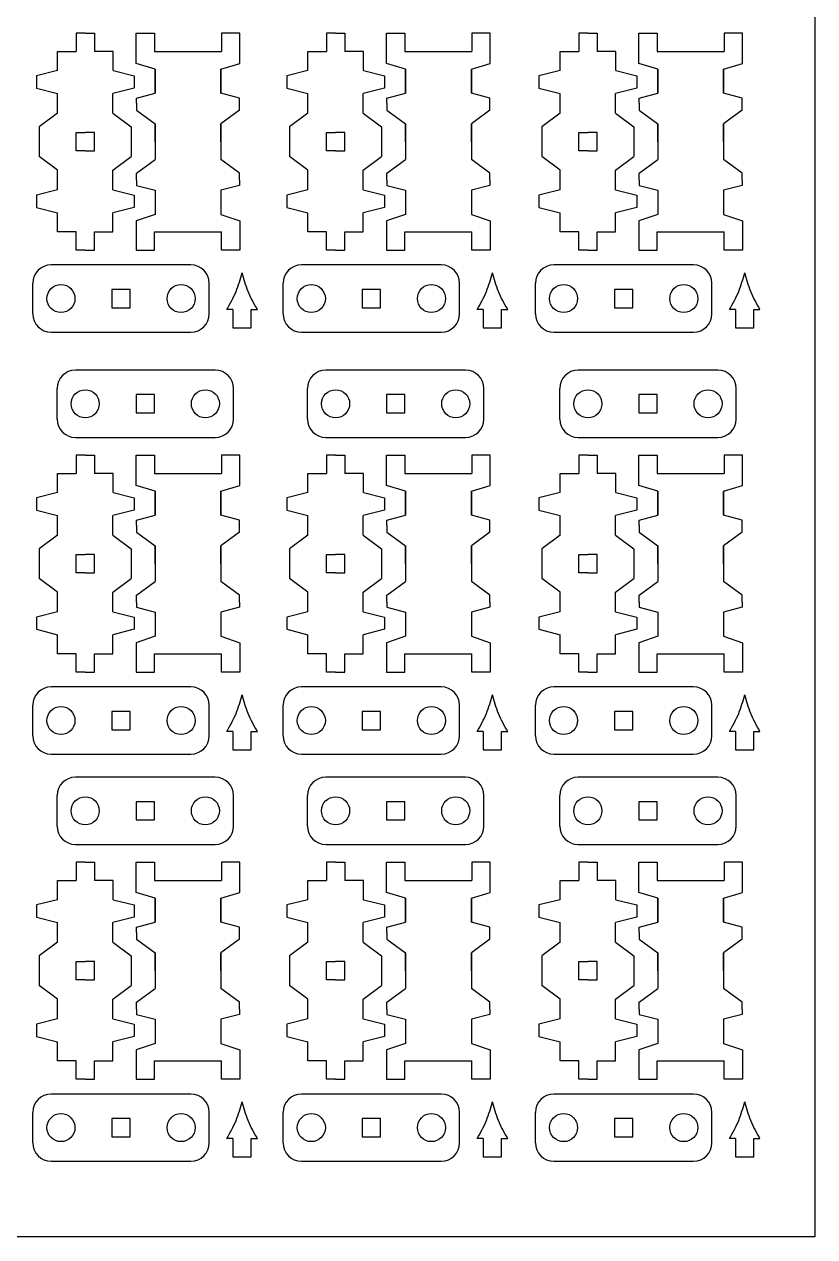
# Model space of a CAD drawing. Header units: millimetres. Extents: x 1035 to 4493, y 392 to 1491.
# Drawn here: x 4363.4 to 4493, y 935.5 to 1134.1 of the extents above; entities that cross this region are included whole.
import ezdxf

# ---------------------------------------------------------------- set-up
doc = ezdxf.new("R2010")
doc.units = ezdxf.units.MM

msp = doc.modelspace()

# ---------------------------------------------------------------- linework, layer by layer
for p, q in [((4373.41, 1132.67), (4371.91, 1132.67)), ((4371.91, 1132.67), (4371.91, 1129.67)), ((4373.41, 1132.67), (4374.91, 1132.67)), ((4374.91, 1132.67), (4374.91, 1129.67)), ((4381.76, 1127.69), (4381.76, 1132.67)), ((4381.76, 1132.67), (4384.76, 1132.67)), ((4384.76, 1132.67), (4384.76, 1129.67)), ((4398.76, 1132.67), (4395.76, 1132.67)), ((4395.76, 1132.67), (4395.76, 1129.67)), ((4398.76, 1127.69), (4398.76, 1132.67)), ((4414.44, 1132.67), (4412.94, 1132.67)), ((4412.94, 1132.67), (4412.94, 1129.67)), ((4414.44, 1132.67), (4415.94, 1132.67)), ((4415.94, 1132.67), (4415.94, 1129.67)), ((4422.79, 1127.69), (4422.79, 1132.67)), ((4422.79, 1132.67), (4425.79, 1132.67)), ((4425.79, 1132.67), (4425.79, 1129.67)), ((4439.79, 1132.67), (4436.79, 1132.67)), ((4436.79, 1132.67), (4436.79, 1129.67)), ((4439.79, 1127.69), (4439.79, 1132.67)), ((4455.79, 1132.67), (4454.29, 1132.67)), ((4454.29, 1132.67), (4454.29, 1129.67)), ((4455.79, 1132.67), (4457.29, 1132.67)), ((4457.29, 1132.67), (4457.29, 1129.67)), ((4464.13, 1127.69), (4464.13, 1132.67)), ((4464.13, 1132.67), (4467.13, 1132.67)), ((4467.13, 1132.67), (4467.13, 1129.67)), ((4481.13, 1132.67), (4478.13, 1132.67)), ((4478.13, 1132.67), (4478.13, 1129.67)), ((4481.13, 1127.69), (4481.13, 1132.67)), ((4368.85, 1126.51), (4368.85, 1129.67)), ((4368.85, 1129.67), (4371.91, 1129.67)), ((4377.97, 1129.67), (4374.91, 1129.67)), ((4377.97, 1126.51), (4377.97, 1129.67)), ((4384.76, 1129.67), (4395.76, 1129.67)), ((4409.88, 1126.51), (4409.88, 1129.67)), ((4409.88, 1129.67), (4412.94, 1129.67)), ((4419, 1129.67), (4415.94, 1129.67)), ((4419, 1126.51), (4419, 1129.67)), ((4425.79, 1129.67), (4436.79, 1129.67)), ((4451.23, 1126.51), (4451.23, 1129.67)), ((4451.23, 1129.67), (4454.29, 1129.67)), ((4460.35, 1129.67), (4457.29, 1129.67)), ((4460.35, 1126.51), (4460.35, 1129.67)), ((4467.13, 1129.67), (4478.13, 1129.67)), ((4368.85, 1126.51), (4365.4, 1125.65)), ((4377.97, 1126.51), (4381.42, 1125.65)), ((4384.85, 1126.77), (4381.76, 1127.69)), ((4384.85, 1126.77), (4384.85, 1122.83)), ((4384.85, 1122.83), (4384.85, 1126.77)), ((4395.66, 1126.77), (4398.76, 1127.69)), ((4395.66, 1126.77), (4395.66, 1122.83)), ((4395.66, 1122.83), (4395.66, 1126.77)), ((4409.88, 1126.51), (4406.43, 1125.65)), ((4419, 1126.51), (4422.45, 1125.65)), ((4425.88, 1126.77), (4422.79, 1127.69)), ((4425.88, 1126.77), (4425.88, 1122.83)), ((4425.88, 1122.83), (4425.88, 1126.77)), ((4436.69, 1126.77), (4439.79, 1127.69)), ((4436.69, 1126.77), (4436.69, 1122.83)), ((4436.69, 1122.83), (4436.69, 1126.77)), ((4451.23, 1126.51), (4447.77, 1125.65)), ((4460.35, 1126.51), (4463.8, 1125.65)), ((4467.23, 1126.77), (4464.13, 1127.69)), ((4467.23, 1126.77), (4467.23, 1122.83)), ((4467.23, 1122.83), (4467.23, 1126.77)), ((4478.04, 1126.77), (4481.13, 1127.69)), ((4478.04, 1126.77), (4478.04, 1122.83)), ((4478.04, 1122.83), (4478.04, 1126.77)), ((4365.4, 1125.65), (4365.4, 1123.65)), ((4381.42, 1125.65), (4381.42, 1123.65)), ((4406.43, 1125.65), (4406.43, 1123.65)), ((4422.45, 1125.65), (4422.45, 1123.65)), ((4447.77, 1125.65), (4447.77, 1123.65)), ((4463.8, 1125.65), (4463.8, 1123.65)), ((4365.4, 1123.65), (4368.88, 1122.77)), ((4368.88, 1119.54), (4368.88, 1122.77)), ((4381.42, 1123.65), (4377.94, 1122.77)), ((4377.94, 1119.54), (4377.94, 1122.77)), ((4381.81, 1122.02), (4384.85, 1122.83)), ((4381.81, 1121.16), (4381.81, 1122.02)), ((4398.7, 1122.02), (4395.66, 1122.83)), ((4398.7, 1120.02), (4398.7, 1122.02)), ((4406.43, 1123.65), (4409.91, 1122.77)), ((4409.91, 1119.54), (4409.91, 1122.77)), ((4422.45, 1123.65), (4418.97, 1122.77)), ((4418.97, 1119.54), (4418.97, 1122.77)), ((4422.84, 1122.02), (4425.88, 1122.83)), ((4422.84, 1121.16), (4422.84, 1122.02)), ((4439.73, 1122.02), (4436.69, 1122.83)), ((4439.73, 1120.02), (4439.73, 1122.02)), ((4447.77, 1123.65), (4451.26, 1122.77)), ((4451.26, 1119.54), (4451.26, 1122.77)), ((4463.8, 1123.65), (4460.32, 1122.77)), ((4460.32, 1119.54), (4460.32, 1122.77)), ((4464.19, 1122.02), (4467.23, 1122.83)), ((4464.19, 1121.16), (4464.19, 1122.02)), ((4481.08, 1122.02), (4478.04, 1122.83)), ((4481.08, 1120.02), (4481.08, 1122.02)), ((4381.81, 1121.16), (4381.81, 1120.02)), ((4381.81, 1120.02), (4384.85, 1117.8)), ((4398.7, 1120.02), (4395.66, 1117.8)), ((4422.84, 1121.16), (4422.84, 1120.02)), ((4422.84, 1120.02), (4425.88, 1117.8)), ((4439.73, 1120.02), (4436.69, 1117.8)), ((4464.19, 1121.16), (4464.19, 1120.02)), ((4464.19, 1120.02), (4467.23, 1117.8)), ((4481.08, 1120.02), (4478.04, 1117.8)), ((4368.88, 1119.54), (4365.87, 1117.3)), ((4377.94, 1119.54), (4380.95, 1117.3)), ((4409.91, 1119.54), (4406.9, 1117.3)), ((4418.97, 1119.54), (4421.98, 1117.3)), ((4451.26, 1119.54), (4448.25, 1117.3)), ((4460.32, 1119.54), (4463.33, 1117.3)), ((4365.87, 1117.3), (4365.87, 1112.45)), ((4371.91, 1116.38), (4373.41, 1116.38)), ((4371.91, 1113.38), (4371.91, 1116.38)), ((4374.91, 1116.38), (4373.41, 1116.38)), ((4374.91, 1113.38), (4374.91, 1116.38)), ((4380.95, 1117.3), (4380.95, 1112.45)), ((4384.85, 1117.8), (4384.85, 1111.95)), ((4384.85, 1114.88), (4384.85, 1117.8)), ((4395.66, 1117.8), (4395.66, 1111.95)), ((4395.66, 1114.88), (4395.66, 1117.8)), ((4406.9, 1117.3), (4406.9, 1112.45)), ((4412.94, 1116.38), (4414.44, 1116.38)), ((4412.94, 1113.38), (4412.94, 1116.38)), ((4415.94, 1116.38), (4414.44, 1116.38)), ((4415.94, 1113.38), (4415.94, 1116.38)), ((4421.98, 1117.3), (4421.98, 1112.45)), ((4425.88, 1117.8), (4425.88, 1111.95)), ((4425.88, 1114.88), (4425.88, 1117.8)), ((4436.69, 1117.8), (4436.69, 1111.95)), ((4436.69, 1114.88), (4436.69, 1117.8)), ((4448.25, 1117.3), (4448.25, 1112.45)), ((4454.29, 1116.38), (4455.79, 1116.38)), ((4454.29, 1113.38), (4454.29, 1116.38)), ((4457.29, 1116.38), (4455.79, 1116.38)), ((4457.29, 1113.38), (4457.29, 1116.38)), ((4463.33, 1117.3), (4463.33, 1112.45)), ((4467.23, 1117.8), (4467.23, 1111.95)), ((4467.23, 1114.88), (4467.23, 1117.8)), ((4478.04, 1117.8), (4478.04, 1111.95)), ((4478.04, 1114.88), (4478.04, 1117.8)), ((4368.88, 1110.21), (4365.87, 1112.45)), ((4373.41, 1113.38), (4371.91, 1113.38)), ((4373.41, 1113.38), (4374.91, 1113.38)), ((4377.94, 1110.21), (4380.95, 1112.45)), ((4409.91, 1110.21), (4406.9, 1112.45)), ((4414.44, 1113.38), (4412.94, 1113.38)), ((4414.44, 1113.38), (4415.94, 1113.38)), ((4418.97, 1110.21), (4421.98, 1112.45)), ((4451.26, 1110.21), (4448.25, 1112.45)), ((4455.79, 1113.38), (4454.29, 1113.38)), ((4455.79, 1113.38), (4457.29, 1113.38)), ((4460.32, 1110.21), (4463.33, 1112.45)), ((4368.88, 1106.99), (4368.88, 1110.21)), ((4377.94, 1106.99), (4377.94, 1110.21)), ((4381.81, 1109.73), (4384.85, 1111.95)), ((4398.7, 1109.73), (4395.66, 1111.95)), ((4409.91, 1106.99), (4409.91, 1110.21)), ((4418.97, 1106.99), (4418.97, 1110.21)), ((4422.84, 1109.73), (4425.88, 1111.95)), ((4439.73, 1109.73), (4436.69, 1111.95)), ((4451.26, 1106.99), (4451.26, 1110.21)), ((4460.32, 1106.99), (4460.32, 1110.21)), ((4464.19, 1109.73), (4467.23, 1111.95)), ((4481.08, 1109.73), (4478.04, 1111.95)), ((4381.81, 1108.6), (4381.81, 1109.73)), ((4381.81, 1108.6), (4381.81, 1107.73)), ((4398.7, 1108.6), (4398.7, 1109.73)), ((4398.7, 1108.6), (4398.7, 1107.73)), ((4422.84, 1108.6), (4422.84, 1109.73)), ((4422.84, 1108.6), (4422.84, 1107.73)), ((4439.73, 1108.6), (4439.73, 1109.73)), ((4439.73, 1108.6), (4439.73, 1107.73)), ((4464.19, 1108.6), (4464.19, 1109.73)), ((4464.19, 1108.6), (4464.19, 1107.73)), ((4481.08, 1108.6), (4481.08, 1109.73)), ((4481.08, 1108.6), (4481.08, 1107.73)), ((4368.88, 1106.99), (4365.4, 1106.12)), ((4365.4, 1106.12), (4365.4, 1104.12)), ((4377.94, 1106.99), (4381.42, 1106.12)), ((4381.42, 1106.12), (4381.42, 1104.12)), ((4381.81, 1107.73), (4384.85, 1106.92)), ((4384.85, 1106.92), (4384.85, 1102.98)), ((4398.7, 1107.73), (4395.66, 1106.92)), ((4395.66, 1106.92), (4395.66, 1102.98)), ((4409.91, 1106.99), (4406.43, 1106.12)), ((4406.43, 1106.12), (4406.43, 1104.12)), ((4418.97, 1106.99), (4422.45, 1106.12)), ((4422.45, 1106.12), (4422.45, 1104.12)), ((4422.84, 1107.73), (4425.88, 1106.92)), ((4425.88, 1106.92), (4425.88, 1102.98)), ((4439.73, 1107.73), (4436.69, 1106.92)), ((4436.69, 1106.92), (4436.69, 1102.98)), ((4451.26, 1106.99), (4447.77, 1106.12)), ((4447.77, 1106.12), (4447.77, 1104.12)), ((4460.32, 1106.99), (4463.8, 1106.12)), ((4463.8, 1106.12), (4463.8, 1104.12)), ((4464.19, 1107.73), (4467.23, 1106.92)), ((4467.23, 1106.92), (4467.23, 1102.98)), ((4481.08, 1107.73), (4478.04, 1106.92)), ((4478.04, 1106.92), (4478.04, 1102.98)), ((4365.4, 1104.12), (4368.88, 1103.24)), ((4381.42, 1104.12), (4377.94, 1103.24)), ((4406.43, 1104.12), (4409.91, 1103.24)), ((4422.45, 1104.12), (4418.97, 1103.24)), ((4447.77, 1104.12), (4451.26, 1103.24)), ((4463.8, 1104.12), (4460.32, 1103.24)), ((4368.88, 1100.09), (4368.88, 1103.24)), ((4377.94, 1100.09), (4377.94, 1103.24)), ((4384.85, 1102.98), (4381.76, 1101.89)), ((4395.66, 1102.98), (4398.76, 1101.89)), ((4409.91, 1100.09), (4409.91, 1103.24)), ((4418.97, 1100.09), (4418.97, 1103.24)), ((4425.88, 1102.98), (4422.79, 1101.89)), ((4436.69, 1102.98), (4439.79, 1101.89)), ((4451.26, 1100.09), (4451.26, 1103.24)), ((4460.32, 1100.09), (4460.32, 1103.24)), ((4467.23, 1102.98), (4464.13, 1101.89)), ((4478.04, 1102.98), (4481.13, 1101.89)), ((4381.76, 1101.89), (4381.76, 1097.09)), ((4398.76, 1101.89), (4398.76, 1097.09)), ((4422.79, 1101.89), (4422.79, 1097.09)), ((4439.79, 1101.89), (4439.79, 1097.09)), ((4464.13, 1101.89), (4464.13, 1097.09)), ((4481.13, 1101.89), (4481.13, 1097.09)), ((4371.91, 1100.09), (4368.88, 1100.09)), ((4371.91, 1097.09), (4371.91, 1100.09)), ((4374.91, 1100.09), (4377.94, 1100.09)), ((4374.91, 1097.09), (4374.91, 1100.09)), ((4384.76, 1097.09), (4384.76, 1100.09)), ((4384.76, 1100.09), (4395.76, 1100.09)), ((4395.76, 1097.09), (4395.76, 1100.09)), ((4412.94, 1100.09), (4409.91, 1100.09)), ((4412.94, 1097.09), (4412.94, 1100.09)), ((4415.94, 1100.09), (4418.97, 1100.09)), ((4415.94, 1097.09), (4415.94, 1100.09)), ((4425.79, 1097.09), (4425.79, 1100.09)), ((4425.79, 1100.09), (4436.79, 1100.09)), ((4436.79, 1097.09), (4436.79, 1100.09)), ((4454.29, 1100.09), (4451.26, 1100.09)), ((4454.29, 1097.09), (4454.29, 1100.09)), ((4457.29, 1100.09), (4460.32, 1100.09)), ((4457.29, 1097.09), (4457.29, 1100.09)), ((4467.13, 1097.09), (4467.13, 1100.09)), ((4467.13, 1100.09), (4478.13, 1100.09)), ((4478.13, 1097.09), (4478.13, 1100.09)), ((4373.41, 1097.09), (4371.91, 1097.09)), ((4373.41, 1097.09), (4374.91, 1097.09)), ((4381.76, 1097.09), (4384.76, 1097.09)), ((4398.76, 1097.09), (4395.76, 1097.09)), ((4414.44, 1097.09), (4412.94, 1097.09)), ((4414.44, 1097.09), (4415.94, 1097.09)), ((4422.79, 1097.09), (4425.79, 1097.09)), ((4439.79, 1097.09), (4436.79, 1097.09)), ((4455.79, 1097.09), (4454.29, 1097.09)), ((4455.79, 1097.09), (4457.29, 1097.09)), ((4464.13, 1097.09), (4467.13, 1097.09)), ((4481.13, 1097.09), (4478.13, 1097.09)), ((4379.27, 1094.69), (4367.81, 1094.69)), ((4390.74, 1094.69), (4379.27, 1094.69)), ((4420.3, 1094.69), (4408.84, 1094.69)), ((4431.77, 1094.69), (4420.3, 1094.69)), ((4461.65, 1094.69), (4450.19, 1094.69)), ((4473.11, 1094.69), (4461.65, 1094.69)), ((4364.81, 1086.69), (4364.81, 1091.69)), ((4380.77, 1090.69), (4377.77, 1090.69)), ((4377.77, 1090.69), (4377.77, 1087.69)), ((4380.77, 1087.69), (4380.77, 1090.69)), ((4393.74, 1086.69), (4393.74, 1091.69)), ((4405.84, 1086.69), (4405.84, 1091.69)), ((4421.8, 1090.69), (4418.8, 1090.69)), ((4418.8, 1090.69), (4418.8, 1087.69)), ((4421.8, 1087.69), (4421.8, 1090.69)), ((4434.77, 1086.69), (4434.77, 1091.69)), ((4447.19, 1086.69), (4447.19, 1091.69)), ((4463.15, 1090.69), (4460.15, 1090.69)), ((4460.15, 1090.69), (4460.15, 1087.69)), ((4463.15, 1087.69), (4463.15, 1090.69)), ((4476.11, 1086.69), (4476.11, 1091.69)), ((4377.77, 1087.69), (4380.77, 1087.69)), ((4397.62, 1087.4), (4396.62, 1087.4)), ((4397.62, 1087.4), (4397.62, 1084.4)), ((4400.62, 1084.4), (4400.62, 1087.4)), ((4400.62, 1087.4), (4401.62, 1087.4)), ((4418.8, 1087.69), (4421.8, 1087.69)), ((4438.65, 1087.4), (4437.65, 1087.4)), ((4438.65, 1087.4), (4438.65, 1084.4)), ((4441.65, 1084.4), (4441.65, 1087.4)), ((4441.65, 1087.4), (4442.65, 1087.4)), ((4460.15, 1087.69), (4463.15, 1087.69)), ((4479.99, 1087.4), (4478.99, 1087.4)), ((4479.99, 1087.4), (4479.99, 1084.4)), ((4482.99, 1084.4), (4482.99, 1087.4)), ((4482.99, 1087.4), (4483.99, 1087.4)), ((4397.62, 1084.4), (4400.62, 1084.4)), ((4438.65, 1084.4), (4441.65, 1084.4)), ((4479.99, 1084.4), (4482.99, 1084.4)), ((4367.81, 1083.69), (4390.74, 1083.69)), ((4408.84, 1083.69), (4431.77, 1083.69)), ((4450.19, 1083.69), (4473.11, 1083.69)), ((4383.26, 1077.45), (4371.79, 1077.45)), ((4394.72, 1077.45), (4383.26, 1077.45)), ((4424.29, 1077.45), (4412.82, 1077.45)), ((4435.75, 1077.45), (4424.29, 1077.45)), ((4465.63, 1077.45), (4454.17, 1077.45)), ((4477.1, 1077.45), (4465.63, 1077.45)), ((4368.79, 1069.45), (4368.79, 1074.45)), ((4397.72, 1069.45), (4397.72, 1074.45)), ((4409.82, 1069.45), (4409.82, 1074.45)), ((4438.75, 1069.45), (4438.75, 1074.45)), ((4451.17, 1069.45), (4451.17, 1074.45)), ((4480.1, 1069.45), (4480.1, 1074.45)), ((4384.76, 1073.45), (4381.76, 1073.45)), ((4381.76, 1073.45), (4381.76, 1070.45)), ((4384.76, 1070.45), (4384.76, 1073.45)), ((4425.79, 1073.45), (4422.79, 1073.45)), ((4422.79, 1073.45), (4422.79, 1070.45)), ((4425.79, 1070.45), (4425.79, 1073.45)), ((4467.13, 1073.45), (4464.13, 1073.45)), ((4464.13, 1073.45), (4464.13, 1070.45)), ((4467.13, 1070.45), (4467.13, 1073.45)), ((4381.76, 1070.45), (4384.76, 1070.45)), ((4422.79, 1070.45), (4425.79, 1070.45)), ((4464.13, 1070.45), (4467.13, 1070.45)), ((4371.79, 1066.45), (4394.72, 1066.45)), ((4412.82, 1066.45), (4435.75, 1066.45)), ((4454.17, 1066.45), (4477.1, 1066.45)), ((4373.41, 1063.56), (4371.91, 1063.56)), ((4371.91, 1063.56), (4371.91, 1060.56)), ((4373.41, 1063.56), (4374.91, 1063.56)), ((4374.91, 1063.56), (4374.91, 1060.56)), ((4381.76, 1058.59), (4381.76, 1063.56)), ((4381.76, 1063.56), (4384.76, 1063.56)), ((4384.76, 1063.56), (4384.76, 1060.56)), ((4398.76, 1063.56), (4395.76, 1063.56)), ((4395.76, 1063.56), (4395.76, 1060.56)), ((4398.76, 1058.59), (4398.76, 1063.56)), ((4414.44, 1063.56), (4412.94, 1063.56)), ((4412.94, 1063.56), (4412.94, 1060.56)), ((4414.44, 1063.56), (4415.94, 1063.56)), ((4415.94, 1063.56), (4415.94, 1060.56)), ((4422.79, 1058.59), (4422.79, 1063.56)), ((4422.79, 1063.56), (4425.79, 1063.56)), ((4425.79, 1063.56), (4425.79, 1060.56)), ((4439.79, 1063.56), (4436.79, 1063.56)), ((4436.79, 1063.56), (4436.79, 1060.56)), ((4439.79, 1058.59), (4439.79, 1063.56)), ((4455.79, 1063.56), (4454.29, 1063.56)), ((4454.29, 1063.56), (4454.29, 1060.56)), ((4455.79, 1063.56), (4457.29, 1063.56)), ((4457.29, 1063.56), (4457.29, 1060.56)), ((4464.13, 1058.59), (4464.13, 1063.56)), ((4464.13, 1063.56), (4467.13, 1063.56)), ((4467.13, 1063.56), (4467.13, 1060.56)), ((4481.13, 1063.56), (4478.13, 1063.56)), ((4478.13, 1063.56), (4478.13, 1060.56)), ((4481.13, 1058.59), (4481.13, 1063.56)), ((4368.85, 1057.4), (4368.85, 1060.56)), ((4368.85, 1060.56), (4371.91, 1060.56)), ((4377.97, 1060.56), (4374.91, 1060.56)), ((4377.97, 1057.4), (4377.97, 1060.56)), ((4384.76, 1060.56), (4395.76, 1060.56)), ((4409.88, 1057.4), (4409.88, 1060.56)), ((4409.88, 1060.56), (4412.94, 1060.56)), ((4419, 1060.56), (4415.94, 1060.56)), ((4419, 1057.4), (4419, 1060.56)), ((4425.79, 1060.56), (4436.79, 1060.56)), ((4451.23, 1057.4), (4451.23, 1060.56)), ((4451.23, 1060.56), (4454.29, 1060.56)), ((4460.35, 1060.56), (4457.29, 1060.56)), ((4460.35, 1057.4), (4460.35, 1060.56)), ((4467.13, 1060.56), (4478.13, 1060.56)), ((4384.85, 1057.66), (4381.76, 1058.59)), ((4395.66, 1057.66), (4398.76, 1058.59)), ((4425.88, 1057.66), (4422.79, 1058.59)), ((4436.69, 1057.66), (4439.79, 1058.59)), ((4467.23, 1057.66), (4464.13, 1058.59)), ((4478.04, 1057.66), (4481.13, 1058.59)), ((4368.85, 1057.4), (4365.4, 1056.55)), ((4365.4, 1056.55), (4365.4, 1054.55)), ((4377.97, 1057.4), (4381.42, 1056.55)), ((4381.42, 1056.55), (4381.42, 1054.55)), ((4384.85, 1057.66), (4384.85, 1053.72)), ((4384.85, 1053.72), (4384.85, 1057.66)), ((4395.66, 1057.66), (4395.66, 1053.72)), ((4395.66, 1053.72), (4395.66, 1057.66)), ((4409.88, 1057.4), (4406.43, 1056.55)), ((4406.43, 1056.55), (4406.43, 1054.55)), ((4419, 1057.4), (4422.45, 1056.55)), ((4422.45, 1056.55), (4422.45, 1054.55)), ((4425.88, 1057.66), (4425.88, 1053.72)), ((4425.88, 1053.72), (4425.88, 1057.66)), ((4436.69, 1057.66), (4436.69, 1053.72)), ((4436.69, 1053.72), (4436.69, 1057.66)), ((4451.23, 1057.4), (4447.77, 1056.55)), ((4447.77, 1056.55), (4447.77, 1054.55)), ((4460.35, 1057.4), (4463.8, 1056.55)), ((4463.8, 1056.55), (4463.8, 1054.55)), ((4467.23, 1057.66), (4467.23, 1053.72)), ((4467.23, 1053.72), (4467.23, 1057.66)), ((4478.04, 1057.66), (4478.04, 1053.72)), ((4478.04, 1053.72), (4478.04, 1057.66)), ((4365.4, 1054.55), (4368.88, 1053.67)), ((4381.42, 1054.55), (4377.94, 1053.67)), ((4406.43, 1054.55), (4409.91, 1053.67)), ((4422.45, 1054.55), (4418.97, 1053.67)), ((4447.77, 1054.55), (4451.26, 1053.67)), ((4463.8, 1054.55), (4460.32, 1053.67)), ((4368.88, 1050.44), (4368.88, 1053.67)), ((4377.94, 1050.44), (4377.94, 1053.67)), ((4381.81, 1052.92), (4384.85, 1053.72)), ((4381.81, 1052.05), (4381.81, 1052.92)), ((4398.7, 1052.92), (4395.66, 1053.72)), ((4398.7, 1050.92), (4398.7, 1052.92)), ((4409.91, 1050.44), (4409.91, 1053.67)), ((4418.97, 1050.44), (4418.97, 1053.67)), ((4422.84, 1052.92), (4425.88, 1053.72)), ((4422.84, 1052.05), (4422.84, 1052.92)), ((4439.73, 1052.92), (4436.69, 1053.72)), ((4439.73, 1050.92), (4439.73, 1052.92)), ((4451.26, 1050.44), (4451.26, 1053.67)), ((4460.32, 1050.44), (4460.32, 1053.67)), ((4464.19, 1052.92), (4467.23, 1053.72)), ((4464.19, 1052.05), (4464.19, 1052.92)), ((4481.08, 1052.92), (4478.04, 1053.72)), ((4481.08, 1050.92), (4481.08, 1052.92)), ((4381.81, 1052.05), (4381.81, 1050.92)), ((4381.81, 1050.92), (4384.85, 1048.7)), ((4398.7, 1050.92), (4395.66, 1048.7)), ((4422.84, 1052.05), (4422.84, 1050.92)), ((4422.84, 1050.92), (4425.88, 1048.7)), ((4439.73, 1050.92), (4436.69, 1048.7)), ((4464.19, 1052.05), (4464.19, 1050.92)), ((4464.19, 1050.92), (4467.23, 1048.7)), ((4481.08, 1050.92), (4478.04, 1048.7)), ((4368.88, 1050.44), (4365.87, 1048.2)), ((4377.94, 1050.44), (4380.95, 1048.2)), ((4384.85, 1048.7), (4384.85, 1042.85)), ((4384.85, 1045.77), (4384.85, 1048.7)), ((4395.66, 1048.7), (4395.66, 1042.85)), ((4395.66, 1045.77), (4395.66, 1048.7)), ((4409.91, 1050.44), (4406.9, 1048.2)), ((4418.97, 1050.44), (4421.98, 1048.2)), ((4425.88, 1048.7), (4425.88, 1042.85)), ((4425.88, 1045.77), (4425.88, 1048.7)), ((4436.69, 1048.7), (4436.69, 1042.85)), ((4436.69, 1045.77), (4436.69, 1048.7)), ((4451.26, 1050.44), (4448.25, 1048.2)), ((4460.32, 1050.44), (4463.33, 1048.2)), ((4467.23, 1048.7), (4467.23, 1042.85)), ((4467.23, 1045.77), (4467.23, 1048.7)), ((4478.04, 1048.7), (4478.04, 1042.85)), ((4478.04, 1045.77), (4478.04, 1048.7)), ((4365.87, 1048.2), (4365.87, 1043.34)), ((4371.91, 1047.27), (4373.41, 1047.27)), ((4371.91, 1044.27), (4371.91, 1047.27)), ((4374.91, 1047.27), (4373.41, 1047.27)), ((4374.91, 1044.27), (4374.91, 1047.27)), ((4380.95, 1048.2), (4380.95, 1043.34)), ((4406.9, 1048.2), (4406.9, 1043.34)), ((4412.94, 1047.27), (4414.44, 1047.27)), ((4412.94, 1044.27), (4412.94, 1047.27)), ((4415.94, 1047.27), (4414.44, 1047.27)), ((4415.94, 1044.27), (4415.94, 1047.27)), ((4421.98, 1048.2), (4421.98, 1043.34)), ((4448.25, 1048.2), (4448.25, 1043.34)), ((4454.29, 1047.27), (4455.79, 1047.27)), ((4454.29, 1044.27), (4454.29, 1047.27)), ((4457.29, 1047.27), (4455.79, 1047.27)), ((4457.29, 1044.27), (4457.29, 1047.27)), ((4463.33, 1048.2), (4463.33, 1043.34)), ((4368.88, 1041.11), (4365.87, 1043.34)), ((4373.41, 1044.27), (4371.91, 1044.27)), ((4373.41, 1044.27), (4374.91, 1044.27)), ((4377.94, 1041.11), (4380.95, 1043.34)), ((4381.81, 1040.63), (4384.85, 1042.85)), ((4398.7, 1040.63), (4395.66, 1042.85)), ((4409.91, 1041.11), (4406.9, 1043.34)), ((4414.44, 1044.27), (4412.94, 1044.27)), ((4414.44, 1044.27), (4415.94, 1044.27)), ((4418.97, 1041.11), (4421.98, 1043.34)), ((4422.84, 1040.63), (4425.88, 1042.85)), ((4439.73, 1040.63), (4436.69, 1042.85)), ((4451.26, 1041.11), (4448.25, 1043.34)), ((4455.79, 1044.27), (4454.29, 1044.27)), ((4455.79, 1044.27), (4457.29, 1044.27)), ((4460.32, 1041.11), (4463.33, 1043.34)), ((4464.19, 1040.63), (4467.23, 1042.85)), ((4481.08, 1040.63), (4478.04, 1042.85)), ((4368.88, 1037.88), (4368.88, 1041.11)), ((4377.94, 1037.88), (4377.94, 1041.11)), ((4381.81, 1039.49), (4381.81, 1040.63)), ((4398.7, 1039.49), (4398.7, 1040.63)), ((4409.91, 1037.88), (4409.91, 1041.11)), ((4418.97, 1037.88), (4418.97, 1041.11)), ((4422.84, 1039.49), (4422.84, 1040.63)), ((4439.73, 1039.49), (4439.73, 1040.63)), ((4451.26, 1037.88), (4451.26, 1041.11)), ((4460.32, 1037.88), (4460.32, 1041.11)), ((4464.19, 1039.49), (4464.19, 1040.63)), ((4481.08, 1039.49), (4481.08, 1040.63)), ((4381.81, 1039.49), (4381.81, 1038.62)), ((4381.81, 1038.62), (4384.85, 1037.82)), ((4398.7, 1038.62), (4395.66, 1037.82)), ((4398.7, 1039.49), (4398.7, 1038.62)), ((4422.84, 1039.49), (4422.84, 1038.62)), ((4422.84, 1038.62), (4425.88, 1037.82)), ((4439.73, 1038.62), (4436.69, 1037.82)), ((4439.73, 1039.49), (4439.73, 1038.62)), ((4464.19, 1039.49), (4464.19, 1038.62)), ((4464.19, 1038.62), (4467.23, 1037.82)), ((4481.08, 1038.62), (4478.04, 1037.82)), ((4481.08, 1039.49), (4481.08, 1038.62)), ((4368.88, 1037.88), (4365.4, 1037.02)), ((4365.4, 1037.02), (4365.4, 1035.02)), ((4377.94, 1037.88), (4381.42, 1037.02)), ((4381.42, 1037.02), (4381.42, 1035.02)), ((4384.85, 1037.82), (4384.85, 1033.88)), ((4395.66, 1037.82), (4395.66, 1033.88)), ((4409.91, 1037.88), (4406.43, 1037.02)), ((4406.43, 1037.02), (4406.43, 1035.02)), ((4418.97, 1037.88), (4422.45, 1037.02)), ((4422.45, 1037.02), (4422.45, 1035.02)), ((4425.88, 1037.82), (4425.88, 1033.88)), ((4436.69, 1037.82), (4436.69, 1033.88)), ((4451.26, 1037.88), (4447.77, 1037.02)), ((4447.77, 1037.02), (4447.77, 1035.02)), ((4460.32, 1037.88), (4463.8, 1037.02)), ((4463.8, 1037.02), (4463.8, 1035.02)), ((4467.23, 1037.82), (4467.23, 1033.88)), ((4478.04, 1037.82), (4478.04, 1033.88)), ((4365.4, 1035.02), (4368.88, 1034.14)), ((4381.42, 1035.02), (4377.94, 1034.14)), ((4406.43, 1035.02), (4409.91, 1034.14)), ((4422.45, 1035.02), (4418.97, 1034.14)), ((4447.77, 1035.02), (4451.26, 1034.14)), ((4463.8, 1035.02), (4460.32, 1034.14)), ((4368.88, 1030.98), (4368.88, 1034.14)), ((4377.94, 1030.98), (4377.94, 1034.14)), ((4384.85, 1033.88), (4381.76, 1032.78)), ((4381.76, 1032.78), (4381.76, 1027.98)), ((4395.66, 1033.88), (4398.76, 1032.78)), ((4398.76, 1032.78), (4398.76, 1027.98)), ((4409.91, 1030.98), (4409.91, 1034.14)), ((4418.97, 1030.98), (4418.97, 1034.14)), ((4425.88, 1033.88), (4422.79, 1032.78)), ((4422.79, 1032.78), (4422.79, 1027.98)), ((4436.69, 1033.88), (4439.79, 1032.78)), ((4439.79, 1032.78), (4439.79, 1027.98)), ((4451.26, 1030.98), (4451.26, 1034.14)), ((4460.32, 1030.98), (4460.32, 1034.14)), ((4467.23, 1033.88), (4464.13, 1032.78)), ((4464.13, 1032.78), (4464.13, 1027.98)), ((4478.04, 1033.88), (4481.13, 1032.78)), ((4481.13, 1032.78), (4481.13, 1027.98)), ((4371.91, 1030.98), (4368.88, 1030.98)), ((4371.91, 1027.98), (4371.91, 1030.98)), ((4374.91, 1030.98), (4377.94, 1030.98)), ((4374.91, 1027.98), (4374.91, 1030.98)), ((4384.76, 1027.98), (4384.76, 1030.98)), ((4384.76, 1030.98), (4395.76, 1030.98)), ((4395.76, 1027.98), (4395.76, 1030.98)), ((4412.94, 1030.98), (4409.91, 1030.98)), ((4412.94, 1027.98), (4412.94, 1030.98)), ((4415.94, 1030.98), (4418.97, 1030.98)), ((4415.94, 1027.98), (4415.94, 1030.98)), ((4425.79, 1027.98), (4425.79, 1030.98)), ((4425.79, 1030.98), (4436.79, 1030.98)), ((4436.79, 1027.98), (4436.79, 1030.98)), ((4454.29, 1030.98), (4451.26, 1030.98)), ((4454.29, 1027.98), (4454.29, 1030.98)), ((4457.29, 1030.98), (4460.32, 1030.98)), ((4457.29, 1027.98), (4457.29, 1030.98)), ((4467.13, 1027.98), (4467.13, 1030.98)), ((4467.13, 1030.98), (4478.13, 1030.98)), ((4478.13, 1027.98), (4478.13, 1030.98)), ((4373.41, 1027.98), (4371.91, 1027.98)), ((4373.41, 1027.98), (4374.91, 1027.98)), ((4381.76, 1027.98), (4384.76, 1027.98)), ((4398.76, 1027.98), (4395.76, 1027.98)), ((4414.44, 1027.98), (4412.94, 1027.98)), ((4414.44, 1027.98), (4415.94, 1027.98)), ((4422.79, 1027.98), (4425.79, 1027.98)), ((4439.79, 1027.98), (4436.79, 1027.98)), ((4455.79, 1027.98), (4454.29, 1027.98)), ((4455.79, 1027.98), (4457.29, 1027.98)), ((4464.13, 1027.98), (4467.13, 1027.98)), ((4481.13, 1027.98), (4478.13, 1027.98)), ((4379.27, 1025.58), (4367.81, 1025.58)), ((4390.74, 1025.58), (4379.27, 1025.58)), ((4420.3, 1025.58), (4408.84, 1025.58)), ((4431.77, 1025.58), (4420.3, 1025.58)), ((4461.65, 1025.58), (4450.19, 1025.58)), ((4473.11, 1025.58), (4461.65, 1025.58)), ((4364.81, 1017.58), (4364.81, 1022.58)), ((4380.77, 1021.58), (4377.77, 1021.58)), ((4377.77, 1021.58), (4377.77, 1018.58)), ((4380.77, 1018.58), (4380.77, 1021.58)), ((4393.74, 1017.58), (4393.74, 1022.58)), ((4405.84, 1017.58), (4405.84, 1022.58)), ((4421.8, 1021.58), (4418.8, 1021.58)), ((4418.8, 1021.58), (4418.8, 1018.58)), ((4421.8, 1018.58), (4421.8, 1021.58)), ((4434.77, 1017.58), (4434.77, 1022.58)), ((4447.19, 1017.58), (4447.19, 1022.58)), ((4463.15, 1021.58), (4460.15, 1021.58)), ((4460.15, 1021.58), (4460.15, 1018.58)), ((4463.15, 1018.58), (4463.15, 1021.58)), ((4476.11, 1017.58), (4476.11, 1022.58)), ((4377.77, 1018.58), (4380.77, 1018.58)), ((4397.62, 1018.29), (4396.62, 1018.29)), ((4397.62, 1018.29), (4397.62, 1015.29)), ((4400.62, 1015.29), (4400.62, 1018.29)), ((4400.62, 1018.29), (4401.62, 1018.29)), ((4418.8, 1018.58), (4421.8, 1018.58)), ((4438.65, 1018.29), (4437.65, 1018.29)), ((4438.65, 1018.29), (4438.65, 1015.29)), ((4441.65, 1015.29), (4441.65, 1018.29)), ((4441.65, 1018.29), (4442.65, 1018.29)), ((4460.15, 1018.58), (4463.15, 1018.58)), ((4479.99, 1018.29), (4478.99, 1018.29)), ((4479.99, 1018.29), (4479.99, 1015.29)), ((4482.99, 1015.29), (4482.99, 1018.29)), ((4482.99, 1018.29), (4483.99, 1018.29)), ((4397.62, 1015.29), (4400.62, 1015.29)), ((4438.65, 1015.29), (4441.65, 1015.29)), ((4479.99, 1015.29), (4482.99, 1015.29)), ((4367.81, 1014.58), (4390.74, 1014.58)), ((4408.84, 1014.58), (4431.77, 1014.58)), ((4450.19, 1014.58), (4473.11, 1014.58)), ((4383.26, 1010.79), (4371.79, 1010.79)), ((4394.72, 1010.79), (4383.26, 1010.79)), ((4424.29, 1010.79), (4412.82, 1010.79)), ((4435.75, 1010.79), (4424.29, 1010.79)), ((4465.63, 1010.79), (4454.17, 1010.79)), ((4477.1, 1010.79), (4465.63, 1010.79)), ((4368.79, 1002.79), (4368.79, 1007.79)), ((4384.76, 1006.79), (4381.76, 1006.79)), ((4381.76, 1006.79), (4381.76, 1003.79)), ((4384.76, 1003.79), (4384.76, 1006.79)), ((4397.72, 1002.79), (4397.72, 1007.79)), ((4409.82, 1002.79), (4409.82, 1007.79)), ((4425.79, 1006.79), (4422.79, 1006.79)), ((4422.79, 1006.79), (4422.79, 1003.79)), ((4425.79, 1003.79), (4425.79, 1006.79)), ((4438.75, 1002.79), (4438.75, 1007.79)), ((4451.17, 1002.79), (4451.17, 1007.79)), ((4467.13, 1006.79), (4464.13, 1006.79)), ((4464.13, 1006.79), (4464.13, 1003.79)), ((4467.13, 1003.79), (4467.13, 1006.79)), ((4480.1, 1002.79), (4480.1, 1007.79)), ((4381.76, 1003.79), (4384.76, 1003.79)), ((4422.79, 1003.79), (4425.79, 1003.79)), ((4464.13, 1003.79), (4467.13, 1003.79)), ((4371.79, 999.79), (4394.72, 999.79)), ((4412.82, 999.79), (4435.75, 999.79)), ((4454.17, 999.79), (4477.1, 999.79)), ((4373.41, 996.9), (4371.91, 996.9)), ((4371.91, 996.9), (4371.91, 993.9)), ((4373.41, 996.9), (4374.91, 996.9)), ((4374.91, 996.9), (4374.91, 993.9)), ((4381.76, 991.92), (4381.76, 996.9)), ((4381.76, 996.9), (4384.76, 996.9)), ((4384.76, 996.9), (4384.76, 993.9)), ((4398.76, 996.9), (4395.76, 996.9)), ((4395.76, 996.9), (4395.76, 993.9)), ((4398.76, 991.92), (4398.76, 996.9)), ((4414.44, 996.9), (4412.94, 996.9)), ((4412.94, 996.9), (4412.94, 993.9)), ((4414.44, 996.9), (4415.94, 996.9)), ((4415.94, 996.9), (4415.94, 993.9)), ((4422.79, 991.92), (4422.79, 996.9)), ((4422.79, 996.9), (4425.79, 996.9)), ((4425.79, 996.9), (4425.79, 993.9)), ((4439.79, 996.9), (4436.79, 996.9)), ((4436.79, 996.9), (4436.79, 993.9)), ((4439.79, 991.92), (4439.79, 996.9)), ((4455.79, 996.9), (4454.29, 996.9)), ((4454.29, 996.9), (4454.29, 993.9)), ((4455.79, 996.9), (4457.29, 996.9)), ((4457.29, 996.9), (4457.29, 993.9)), ((4464.13, 991.92), (4464.13, 996.9)), ((4464.13, 996.9), (4467.13, 996.9)), ((4467.13, 996.9), (4467.13, 993.9)), ((4481.13, 996.9), (4478.13, 996.9)), ((4478.13, 996.9), (4478.13, 993.9)), ((4481.13, 991.92), (4481.13, 996.9)), ((4368.85, 990.74), (4368.85, 993.9)), ((4368.85, 993.9), (4371.91, 993.9)), ((4377.97, 993.9), (4374.91, 993.9)), ((4377.97, 990.74), (4377.97, 993.9)), ((4384.76, 993.9), (4395.76, 993.9)), ((4409.88, 990.74), (4409.88, 993.9)), ((4409.88, 993.9), (4412.94, 993.9)), ((4419, 993.9), (4415.94, 993.9)), ((4419, 990.74), (4419, 993.9)), ((4425.79, 993.9), (4436.79, 993.9)), ((4451.23, 990.74), (4451.23, 993.9)), ((4451.23, 993.9), (4454.29, 993.9)), ((4460.35, 993.9), (4457.29, 993.9)), ((4460.35, 990.74), (4460.35, 993.9)), ((4467.13, 993.9), (4478.13, 993.9)), ((4384.85, 991), (4381.76, 991.92)), ((4384.85, 991), (4384.85, 987.06)), ((4384.85, 987.06), (4384.85, 991)), ((4395.66, 991), (4398.76, 991.92)), ((4395.66, 991), (4395.66, 987.06)), ((4395.66, 987.06), (4395.66, 991)), ((4425.88, 991), (4422.79, 991.92)), ((4425.88, 991), (4425.88, 987.06)), ((4425.88, 987.06), (4425.88, 991)), ((4436.69, 991), (4439.79, 991.92)), ((4436.69, 991), (4436.69, 987.06)), ((4436.69, 987.06), (4436.69, 991)), ((4467.23, 991), (4464.13, 991.92)), ((4467.23, 991), (4467.23, 987.06)), ((4467.23, 987.06), (4467.23, 991)), ((4478.04, 991), (4481.13, 991.92)), ((4478.04, 991), (4478.04, 987.06)), ((4478.04, 987.06), (4478.04, 991)), ((4368.85, 990.74), (4365.4, 989.88)), ((4365.4, 989.88), (4365.4, 987.88)), ((4377.97, 990.74), (4381.42, 989.88)), ((4381.42, 989.88), (4381.42, 987.88)), ((4409.88, 990.74), (4406.43, 989.88)), ((4406.43, 989.88), (4406.43, 987.88)), ((4419, 990.74), (4422.45, 989.88)), ((4422.45, 989.88), (4422.45, 987.88)), ((4451.23, 990.74), (4447.77, 989.88)), ((4447.77, 989.88), (4447.77, 987.88)), ((4460.35, 990.74), (4463.8, 989.88)), ((4463.8, 989.88), (4463.8, 987.88)), ((4365.4, 987.88), (4368.88, 987)), ((4368.88, 983.77), (4368.88, 987)), ((4381.42, 987.88), (4377.94, 987)), ((4377.94, 983.77), (4377.94, 987)), ((4381.81, 986.25), (4384.85, 987.06)), ((4398.7, 986.25), (4395.66, 987.06)), ((4406.43, 987.88), (4409.91, 987)), ((4409.91, 983.77), (4409.91, 987)), ((4422.45, 987.88), (4418.97, 987)), ((4418.97, 983.77), (4418.97, 987)), ((4422.84, 986.25), (4425.88, 987.06)), ((4439.73, 986.25), (4436.69, 987.06)), ((4447.77, 987.88), (4451.26, 987)), ((4451.26, 983.77), (4451.26, 987)), ((4463.8, 987.88), (4460.32, 987)), ((4460.32, 983.77), (4460.32, 987)), ((4464.19, 986.25), (4467.23, 987.06)), ((4481.08, 986.25), (4478.04, 987.06)), ((4381.81, 985.39), (4381.81, 986.25)), ((4381.81, 985.39), (4381.81, 984.25)), ((4398.7, 984.25), (4398.7, 986.25)), ((4422.84, 985.39), (4422.84, 986.25)), ((4422.84, 985.39), (4422.84, 984.25)), ((4439.73, 984.25), (4439.73, 986.25)), ((4464.19, 985.39), (4464.19, 986.25)), ((4464.19, 985.39), (4464.19, 984.25)), ((4481.08, 984.25), (4481.08, 986.25)), ((4368.88, 983.77), (4365.87, 981.53)), ((4377.94, 983.77), (4380.95, 981.53)), ((4381.81, 984.25), (4384.85, 982.03)), ((4398.7, 984.25), (4395.66, 982.03)), ((4409.91, 983.77), (4406.9, 981.53)), ((4418.97, 983.77), (4421.98, 981.53)), ((4422.84, 984.25), (4425.88, 982.03)), ((4439.73, 984.25), (4436.69, 982.03)), ((4451.26, 983.77), (4448.25, 981.53)), ((4460.32, 983.77), (4463.33, 981.53)), ((4464.19, 984.25), (4467.23, 982.03)), ((4481.08, 984.25), (4478.04, 982.03)), ((4365.87, 981.53), (4365.87, 976.68)), ((4380.95, 981.53), (4380.95, 976.68)), ((4384.85, 982.03), (4384.85, 976.18)), ((4384.85, 979.11), (4384.85, 982.03)), ((4395.66, 982.03), (4395.66, 976.18)), ((4395.66, 979.11), (4395.66, 982.03)), ((4406.9, 981.53), (4406.9, 976.68)), ((4421.98, 981.53), (4421.98, 976.68)), ((4425.88, 982.03), (4425.88, 976.18)), ((4425.88, 979.11), (4425.88, 982.03)), ((4436.69, 982.03), (4436.69, 976.18)), ((4436.69, 979.11), (4436.69, 982.03)), ((4448.25, 981.53), (4448.25, 976.68)), ((4463.33, 981.53), (4463.33, 976.68)), ((4467.23, 982.03), (4467.23, 976.18)), ((4467.23, 979.11), (4467.23, 982.03)), ((4478.04, 982.03), (4478.04, 976.18)), ((4478.04, 979.11), (4478.04, 982.03)), ((4371.91, 980.61), (4373.41, 980.61)), ((4371.91, 977.61), (4371.91, 980.61)), ((4374.91, 980.61), (4373.41, 980.61)), ((4374.91, 977.61), (4374.91, 980.61)), ((4412.94, 980.61), (4414.44, 980.61)), ((4412.94, 977.61), (4412.94, 980.61)), ((4415.94, 980.61), (4414.44, 980.61)), ((4415.94, 977.61), (4415.94, 980.61)), ((4454.29, 980.61), (4455.79, 980.61)), ((4454.29, 977.61), (4454.29, 980.61)), ((4457.29, 980.61), (4455.79, 980.61)), ((4457.29, 977.61), (4457.29, 980.61)), ((4373.41, 977.61), (4371.91, 977.61)), ((4373.41, 977.61), (4374.91, 977.61)), ((4414.44, 977.61), (4412.94, 977.61)), ((4414.44, 977.61), (4415.94, 977.61)), ((4455.79, 977.61), (4454.29, 977.61)), ((4455.79, 977.61), (4457.29, 977.61)), ((4368.88, 974.44), (4365.87, 976.68)), ((4377.94, 974.44), (4380.95, 976.68)), ((4381.81, 973.96), (4384.85, 976.18)), ((4398.7, 973.96), (4395.66, 976.18)), ((4409.91, 974.44), (4406.9, 976.68)), ((4418.97, 974.44), (4421.98, 976.68)), ((4422.84, 973.96), (4425.88, 976.18)), ((4439.73, 973.96), (4436.69, 976.18)), ((4451.26, 974.44), (4448.25, 976.68)), ((4460.32, 974.44), (4463.33, 976.68)), ((4464.19, 973.96), (4467.23, 976.18)), ((4481.08, 973.96), (4478.04, 976.18)), ((4368.88, 971.21), (4368.88, 974.44)), ((4377.94, 971.21), (4377.94, 974.44)), ((4381.81, 972.83), (4381.81, 973.96)), ((4398.7, 972.83), (4398.7, 973.96)), ((4409.91, 971.21), (4409.91, 974.44)), ((4418.97, 971.21), (4418.97, 974.44)), ((4422.84, 972.83), (4422.84, 973.96)), ((4439.73, 972.83), (4439.73, 973.96)), ((4451.26, 971.21), (4451.26, 974.44)), ((4460.32, 971.21), (4460.32, 974.44)), ((4464.19, 972.83), (4464.19, 973.96)), ((4481.08, 972.83), (4481.08, 973.96)), ((4368.88, 971.21), (4365.4, 970.35)), ((4377.94, 971.21), (4381.42, 970.35)), ((4381.81, 972.83), (4381.81, 971.96)), ((4381.81, 971.96), (4384.85, 971.15)), ((4384.85, 971.15), (4384.85, 967.21)), ((4398.7, 971.96), (4395.66, 971.15)), ((4395.66, 971.15), (4395.66, 967.21)), ((4398.7, 972.83), (4398.7, 971.96)), ((4409.91, 971.21), (4406.43, 970.35)), ((4418.97, 971.21), (4422.45, 970.35)), ((4422.84, 972.83), (4422.84, 971.96)), ((4422.84, 971.96), (4425.88, 971.15)), ((4425.88, 971.15), (4425.88, 967.21)), ((4439.73, 971.96), (4436.69, 971.15)), ((4436.69, 971.15), (4436.69, 967.21)), ((4439.73, 972.83), (4439.73, 971.96)), ((4451.26, 971.21), (4447.77, 970.35)), ((4460.32, 971.21), (4463.8, 970.35)), ((4464.19, 972.83), (4464.19, 971.96)), ((4464.19, 971.96), (4467.23, 971.15)), ((4467.23, 971.15), (4467.23, 967.21)), ((4481.08, 971.96), (4478.04, 971.15)), ((4478.04, 971.15), (4478.04, 967.21)), ((4481.08, 972.83), (4481.08, 971.96)), ((4365.4, 970.35), (4365.4, 968.35)), ((4381.42, 970.35), (4381.42, 968.35)), ((4406.43, 970.35), (4406.43, 968.35)), ((4422.45, 970.35), (4422.45, 968.35)), ((4447.77, 970.35), (4447.77, 968.35)), ((4463.8, 970.35), (4463.8, 968.35)), ((4365.4, 968.35), (4368.88, 967.47)), ((4368.88, 964.32), (4368.88, 967.47)), ((4381.42, 968.35), (4377.94, 967.47)), ((4377.94, 964.32), (4377.94, 967.47)), ((4384.85, 967.21), (4381.76, 966.12)), ((4395.66, 967.21), (4398.76, 966.12)), ((4406.43, 968.35), (4409.91, 967.47)), ((4409.91, 964.32), (4409.91, 967.47)), ((4422.45, 968.35), (4418.97, 967.47)), ((4418.97, 964.32), (4418.97, 967.47)), ((4425.88, 967.21), (4422.79, 966.12)), ((4436.69, 967.21), (4439.79, 966.12)), ((4447.77, 968.35), (4451.26, 967.47)), ((4451.26, 964.32), (4451.26, 967.47)), ((4463.8, 968.35), (4460.32, 967.47)), ((4460.32, 964.32), (4460.32, 967.47)), ((4467.23, 967.21), (4464.13, 966.12)), ((4478.04, 967.21), (4481.13, 966.12)), ((4381.76, 966.12), (4381.76, 961.32)), ((4398.76, 966.12), (4398.76, 961.32)), ((4422.79, 966.12), (4422.79, 961.32)), ((4439.79, 966.12), (4439.79, 961.32)), ((4464.13, 966.12), (4464.13, 961.32)), ((4481.13, 966.12), (4481.13, 961.32)), ((4371.91, 964.32), (4368.88, 964.32)), ((4371.91, 961.32), (4371.91, 964.32)), ((4374.91, 964.32), (4377.94, 964.32)), ((4374.91, 961.32), (4374.91, 964.32)), ((4384.76, 961.32), (4384.76, 964.32)), ((4384.76, 964.32), (4395.76, 964.32)), ((4395.76, 961.32), (4395.76, 964.32)), ((4412.94, 964.32), (4409.91, 964.32)), ((4412.94, 961.32), (4412.94, 964.32)), ((4415.94, 964.32), (4418.97, 964.32)), ((4415.94, 961.32), (4415.94, 964.32)), ((4425.79, 961.32), (4425.79, 964.32)), ((4425.79, 964.32), (4436.79, 964.32)), ((4436.79, 961.32), (4436.79, 964.32)), ((4454.29, 964.32), (4451.26, 964.32)), ((4454.29, 961.32), (4454.29, 964.32)), ((4457.29, 964.32), (4460.32, 964.32)), ((4457.29, 961.32), (4457.29, 964.32)), ((4467.13, 961.32), (4467.13, 964.32)), ((4467.13, 964.32), (4478.13, 964.32)), ((4478.13, 961.32), (4478.13, 964.32)), ((4373.41, 961.32), (4371.91, 961.32)), ((4373.41, 961.32), (4374.91, 961.32)), ((4381.76, 961.32), (4384.76, 961.32)), ((4398.76, 961.32), (4395.76, 961.32)), ((4414.44, 961.32), (4412.94, 961.32)), ((4414.44, 961.32), (4415.94, 961.32)), ((4422.79, 961.32), (4425.79, 961.32)), ((4439.79, 961.32), (4436.79, 961.32)), ((4455.79, 961.32), (4454.29, 961.32)), ((4455.79, 961.32), (4457.29, 961.32)), ((4464.13, 961.32), (4467.13, 961.32)), ((4481.13, 961.32), (4478.13, 961.32)), ((4379.27, 958.91), (4367.81, 958.91)), ((4390.74, 958.91), (4379.27, 958.91)), ((4420.3, 958.91), (4408.84, 958.91)), ((4431.77, 958.91), (4420.3, 958.91)), ((4461.65, 958.91), (4450.19, 958.91)), ((4473.11, 958.91), (4461.65, 958.91)), ((4364.81, 950.91), (4364.81, 955.91)), ((4393.74, 950.91), (4393.74, 955.91)), ((4405.84, 950.91), (4405.84, 955.91)), ((4434.77, 950.91), (4434.77, 955.91)), ((4447.19, 950.91), (4447.19, 955.91)), ((4476.11, 950.91), (4476.11, 955.91)), ((4380.77, 954.91), (4377.77, 954.91)), ((4377.77, 954.91), (4377.77, 951.91)), ((4380.77, 951.91), (4380.77, 954.91)), ((4421.8, 954.91), (4418.8, 954.91)), ((4418.8, 954.91), (4418.8, 951.91)), ((4421.8, 951.91), (4421.8, 954.91)), ((4463.15, 954.91), (4460.15, 954.91)), ((4460.15, 954.91), (4460.15, 951.91)), ((4463.15, 951.91), (4463.15, 954.91)), ((4377.77, 951.91), (4380.77, 951.91)), ((4397.62, 951.63), (4396.62, 951.63)), ((4397.62, 951.63), (4397.62, 948.63)), ((4400.62, 948.63), (4400.62, 951.63)), ((4400.62, 951.63), (4401.62, 951.63)), ((4418.8, 951.91), (4421.8, 951.91)), ((4438.65, 951.63), (4437.65, 951.63)), ((4438.65, 951.63), (4438.65, 948.63)), ((4441.65, 948.63), (4441.65, 951.63)), ((4441.65, 951.63), (4442.65, 951.63)), ((4460.15, 951.91), (4463.15, 951.91)), ((4479.99, 951.63), (4478.99, 951.63)), ((4479.99, 951.63), (4479.99, 948.63)), ((4482.99, 948.63), (4482.99, 951.63)), ((4482.99, 951.63), (4483.99, 951.63)), ((4367.81, 947.91), (4390.74, 947.91)), ((4397.62, 948.63), (4400.62, 948.63)), ((4408.84, 947.91), (4431.77, 947.91)), ((4438.65, 948.63), (4441.65, 948.63)), ((4450.19, 947.91), (4473.11, 947.91)), ((4479.99, 948.63), (4482.99, 948.63))]:
    msp.add_line(p, q)
at = {"color": 3}
msp.add_lwpolyline([(3892.97, 1335.53), (4492.97, 1335.53), (4492.97, 935.53), (3892.97, 935.53)], close=True, dxfattribs=at)
for centre in [(4369.43, 1089.19), (4389.12, 1089.19), (4410.46, 1089.19), (4430.15, 1089.19), (4451.8, 1089.19), (4471.5, 1089.19), (4373.41, 1071.95), (4393.1, 1071.95), (4414.44, 1071.95), (4434.13, 1071.95), (4455.79, 1071.95), (4475.48, 1071.95), (4369.43, 1020.08), (4389.12, 1020.08), (4410.46, 1020.08), (4430.15, 1020.08), (4451.8, 1020.08), (4471.5, 1020.08), (4373.41, 1005.29), (4393.1, 1005.29), (4414.44, 1005.29), (4434.13, 1005.29), (4455.79, 1005.29), (4475.48, 1005.29), (4369.43, 953.41), (4389.12, 953.41), (4410.46, 953.41), (4430.15, 953.41), (4451.8, 953.41), (4471.5, 953.41)]:
    msp.add_circle(centre, 2.3)
for centre, start, end in [((4367.81, 1091.69), 90, 180), ((4390.74, 1091.69), 0, 90), ((4408.84, 1091.69), 90, 180), ((4431.77, 1091.69), 0, 90), ((4450.19, 1091.69), 90, 180), ((4473.11, 1091.69), 0, 90), ((4367.81, 1086.69), 180, 270), ((4390.74, 1086.69), 270, 0), ((4408.84, 1086.69), 180, 270), ((4431.77, 1086.69), 270, 0), ((4450.19, 1086.69), 180, 270), ((4473.11, 1086.69), 270, 0), ((4371.79, 1074.45), 90, 180), ((4394.72, 1074.45), 0, 90), ((4412.82, 1074.45), 90, 180), ((4435.75, 1074.45), 0, 90), ((4454.17, 1074.45), 90, 180), ((4477.1, 1074.45), 0, 90), ((4371.79, 1069.45), 180, 270), ((4394.72, 1069.45), 270, 0), ((4412.82, 1069.45), 180, 270), ((4435.75, 1069.45), 270, 0), ((4454.17, 1069.45), 180, 270), ((4477.1, 1069.45), 270, 0), ((4367.81, 1022.58), 90, 180), ((4390.74, 1022.58), 0, 90), ((4408.84, 1022.58), 90, 180), ((4431.77, 1022.58), 0, 90), ((4450.19, 1022.58), 90, 180), ((4473.11, 1022.58), 0, 90), ((4367.81, 1017.58), 180, 270), ((4390.74, 1017.58), 270, 0), ((4408.84, 1017.58), 180, 270), ((4431.77, 1017.58), 270, 0), ((4450.19, 1017.58), 180, 270), ((4473.11, 1017.58), 270, 0), ((4371.79, 1007.79), 90, 180), ((4394.72, 1007.79), 0, 90), ((4412.82, 1007.79), 90, 180), ((4435.75, 1007.79), 0, 90), ((4454.17, 1007.79), 90, 180), ((4477.1, 1007.79), 0, 90), ((4371.79, 1002.79), 180, 270), ((4394.72, 1002.79), 270, 0), ((4412.82, 1002.79), 180, 270), ((4435.75, 1002.79), 270, 0), ((4454.17, 1002.79), 180, 270), ((4477.1, 1002.79), 270, 0), ((4367.81, 955.91), 90, 180), ((4390.74, 955.91), 0, 90), ((4408.84, 955.91), 90, 180), ((4431.77, 955.91), 0, 90), ((4450.19, 955.91), 90, 180), ((4473.11, 955.91), 0, 90), ((4367.81, 950.91), 180, 270), ((4390.74, 950.91), 270, 0), ((4408.84, 950.91), 180, 270), ((4431.77, 950.91), 270, 0), ((4450.19, 950.91), 180, 270), ((4473.11, 950.91), 270, 0)]:
    msp.add_arc(centre, 3, start, end)
for points in [[(4396.62, 1087.4), (4397.16, 1088.36), (4398.24, 1090.26), (4398.83, 1092.36), (4399.12, 1093.4)], [(4401.62, 1087.4), (4401.07, 1088.36), (4399.99, 1090.26), (4399.41, 1092.36), (4399.12, 1093.4)], [(4437.65, 1087.4), (4438.19, 1088.36), (4439.27, 1090.26), (4439.86, 1092.36), (4440.15, 1093.4)], [(4442.65, 1087.4), (4442.1, 1088.36), (4441.02, 1090.26), (4440.44, 1092.36), (4440.15, 1093.4)], [(4478.99, 1087.4), (4479.54, 1088.36), (4480.62, 1090.26), (4481.2, 1092.36), (4481.49, 1093.4)], [(4483.99, 1087.4), (4483.45, 1088.36), (4482.37, 1090.26), (4481.78, 1092.36), (4481.49, 1093.4)], [(4396.62, 1018.29), (4397.16, 1019.26), (4398.24, 1021.16), (4398.83, 1023.26), (4399.12, 1024.29)], [(4401.62, 1018.29), (4401.07, 1019.26), (4399.99, 1021.16), (4399.41, 1023.26), (4399.12, 1024.29)], [(4437.65, 1018.29), (4438.19, 1019.26), (4439.27, 1021.16), (4439.86, 1023.26), (4440.15, 1024.29)], [(4442.65, 1018.29), (4442.1, 1019.26), (4441.02, 1021.16), (4440.44, 1023.26), (4440.15, 1024.29)], [(4478.99, 1018.29), (4479.54, 1019.26), (4480.62, 1021.16), (4481.2, 1023.26), (4481.49, 1024.29)], [(4483.99, 1018.29), (4483.45, 1019.26), (4482.37, 1021.16), (4481.78, 1023.26), (4481.49, 1024.29)], [(4396.62, 951.63), (4397.16, 952.59), (4398.24, 954.49), (4398.83, 956.59), (4399.12, 957.63)], [(4401.62, 951.63), (4401.07, 952.59), (4399.99, 954.49), (4399.41, 956.59), (4399.12, 957.63)], [(4437.65, 951.63), (4438.19, 952.59), (4439.27, 954.49), (4439.86, 956.59), (4440.15, 957.63)], [(4442.65, 951.63), (4442.1, 952.59), (4441.02, 954.49), (4440.44, 956.59), (4440.15, 957.63)], [(4478.99, 951.63), (4479.54, 952.59), (4480.62, 954.49), (4481.2, 956.59), (4481.49, 957.63)], [(4483.99, 951.63), (4483.45, 952.59), (4482.37, 954.49), (4481.78, 956.59), (4481.49, 957.63)]]:
    msp.add_open_spline(points, degree=3, knots=[0, 0, 0, 0, 3.305007, 6.521572, 6.521572, 6.521572, 6.521572])

doc.saveas('drawing.dxf')
